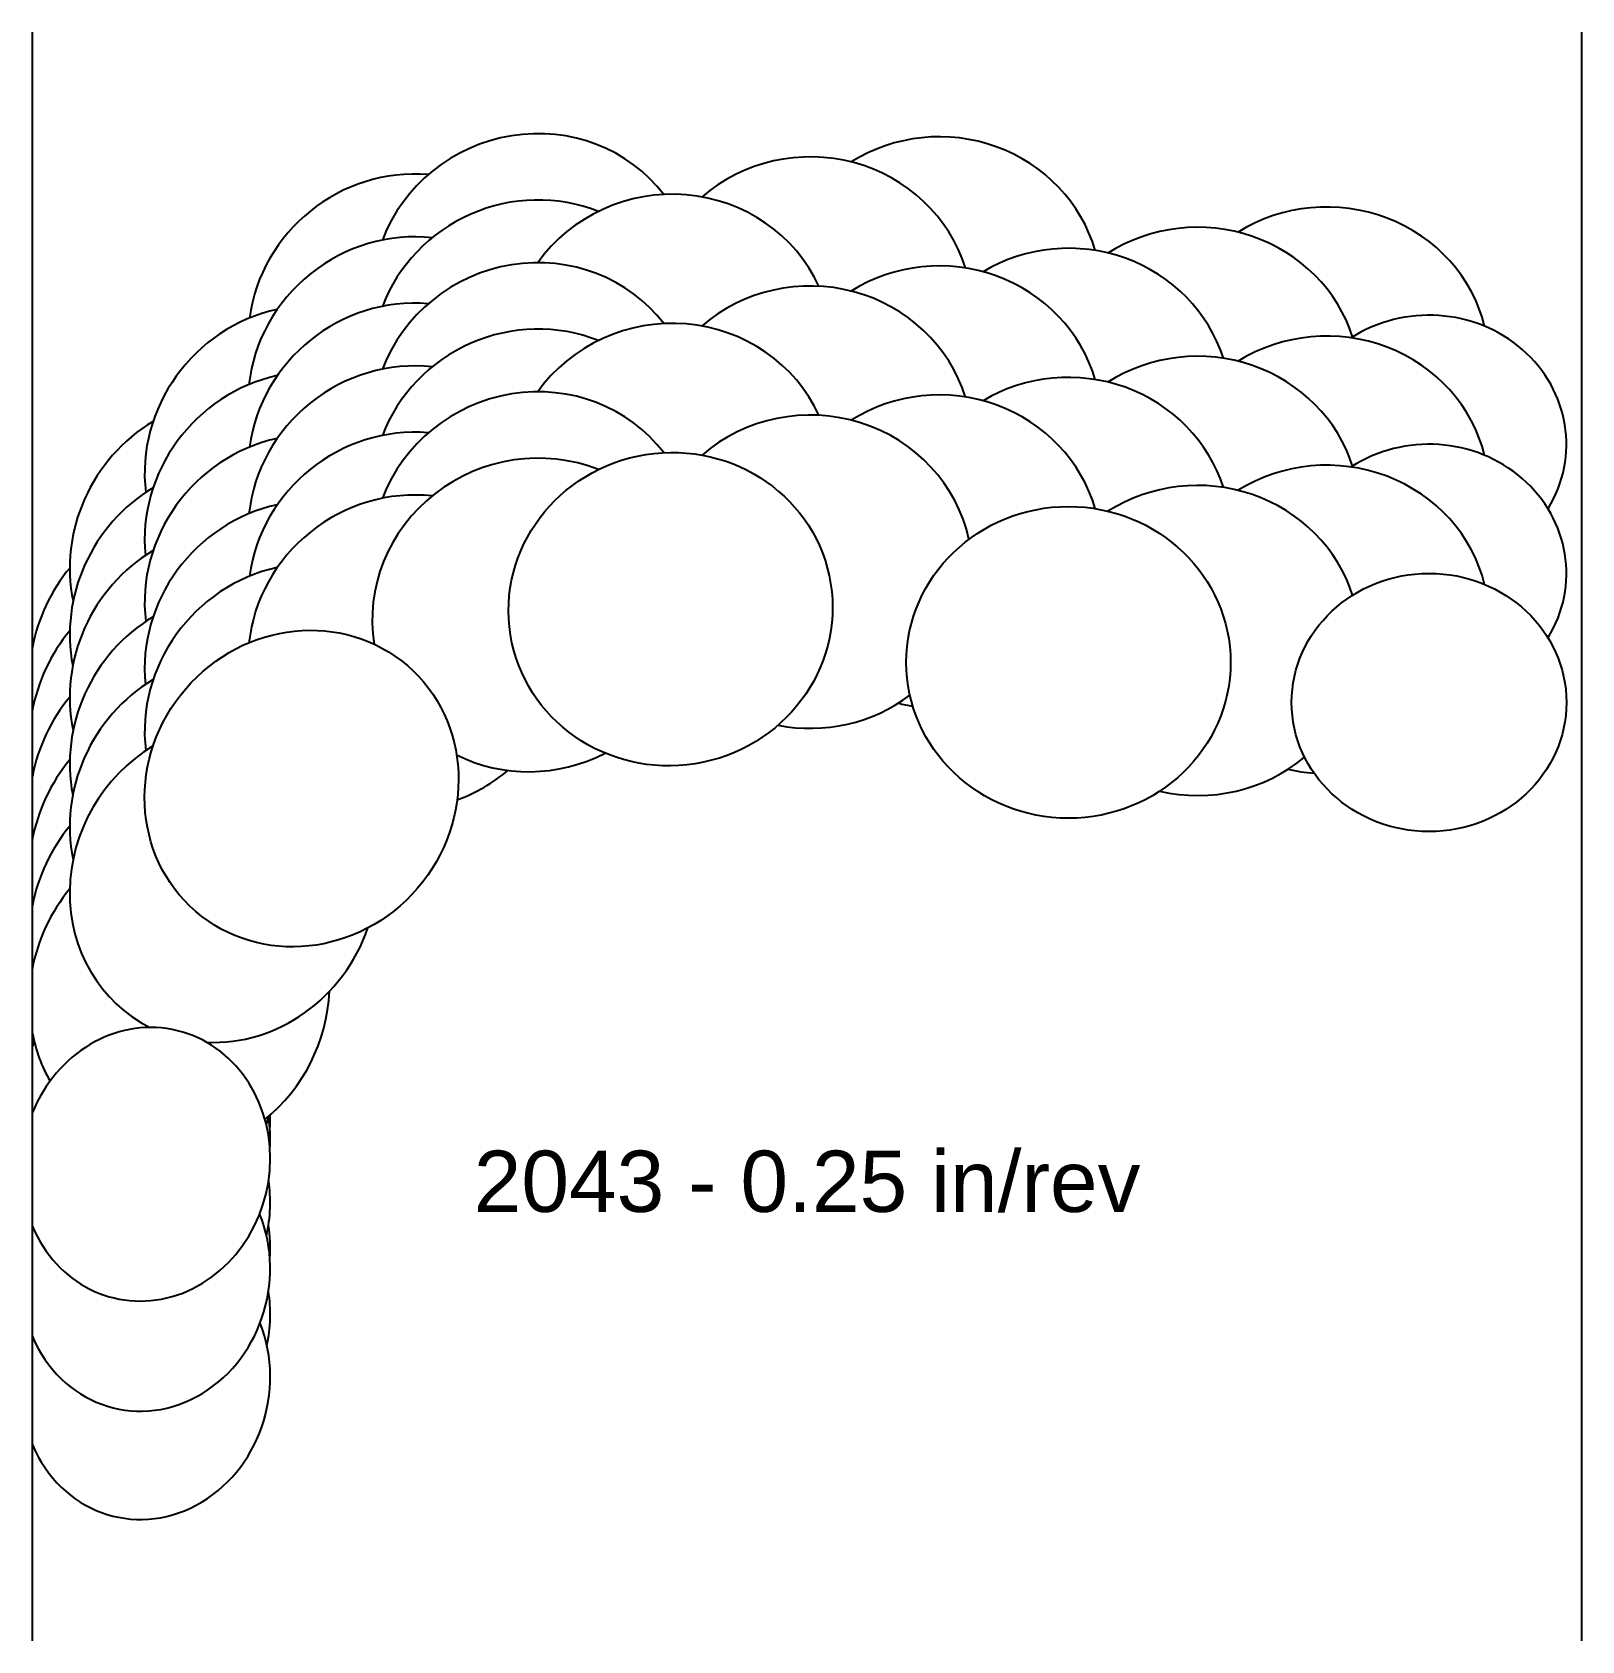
# Model space of a CAD drawing. Header units: inches. Extents: x -3 to 0, y -2.06 to 1.06.
import ezdxf
from ezdxf.enums import TextEntityAlignment as Align

# ---------------------------------------------------------------- set-up
doc = ezdxf.new("R2010")
doc.units = ezdxf.units.IN
doc.header["$MEASUREMENT"] = 0
for name, color, linetype, true_color in [('Blade_1', 30, 'Continuous', 0xff7f00), ('Blade_2', 7, 'Continuous', 0xcccc00), ('Blade_3', 7, 'Continuous', 0x00cc00), ('Blade_4', 7, 'Continuous', 0x00cccc), ('Blade_5', 7, 'Continuous', 0x0066cc), ('Blade_6', 190, 'Continuous', 0x7f00ff)]:
    doc.layers.add(name, color=color, linetype=linetype, true_color=true_color)
doc.layers.add('Gage_Line', color=7, linetype='Continuous')
doc.styles.get("Standard").update_dxf_attribs({"font": 'arial.ttf'})

msp = doc.modelspace()

# ---------------------------------------------------------------- linework, layer by layer
at = {"layer": 'Blade_1'}
for centre, major_axis, ratio, start_param, end_param in [((-1.7644, 0.4383), (0.31, 0.0497), 0.965543, 6.54438, 8.661927), ((-0.994, 0.3352), (0.314, 0), 0.961262, 6.581927, 8.408762), ((-0.2958, 0.2576), (0.266, 0), 0.939693, 5.75949, 8.456374), ((-1.7644, 0.1883), (0.31, 0.0497), 0.965543, 6.54438, 8.661927), ((-2.4788, 0.0909), (0.2049, 0.238), 0.942785, 7.178957, 8.694478), ((-0.994, 0.0852), (0.314, 0), 0.961262, 6.581927, 8.408762), ((-0.2958, 0.0076), (0.266, 0), 0.939693, 5.75949, 8.456374), ((-2.4788, -0.1591), (0.2049, 0.238), 0.942785, 7.178957, 8.694478), ((-2.7807, -1.1367), (0.0558, 0.2601), 0.902105, 2.2337, 7.65846)]:
    msp.add_ellipse(centre, major_axis=major_axis, ratio=ratio, start_param=start_param, end_param=end_param, dxfattribs=at)
for centre, major_axis, ratio in [((-1.7644, -0.0617), (0.31, 0.0497), 0.965543), ((-0.994, -0.1648), (0.314, 0), 0.961262), ((-0.2958, -0.2424), (0.266, 0), 0.939693), ((-2.4788, -0.4091), (0.2049, 0.238), 0.942785)]:
    msp.add_ellipse(centre, major_axis=major_axis, ratio=ratio, dxfattribs=at)
at = {"layer": 'Blade_2'}
for centre, major_axis, ratio, start_param, end_param in [((-2.03, 0.4271), (0.2871, 0.1271), 0.960247, 7.03696, 8.666059), ((-2.03, 0.1771), (0.2871, 0.1271), 0.960247, 7.03696, 8.666059), ((-2.03, -0.0729), (0.2871, 0.1271), 0.960247, 7.03696, 9.181286), ((-2.6301, -0.0919), (0.1548, 0.2732), 0.930113, 7.305137, 8.599642), ((-2.6301, -0.3419), (0.1548, 0.2732), 0.930113, 7.305137, 8.599642), ((-2.6301, -0.5919), (0.1548, 0.2732), 0.930113, 7.305137, 9.473664), ((-2.03, -0.0729), (0.2871, 0.1271), 0.960247, 3.813831, 4.771577), ((-2.6301, -0.5919), (0.1548, 0.2732), 0.930113, 3.578866, 4.911966), ((-2.7807, -1.0999), (0.0558, 0.2601), 0.902105, 4.876567, 5.115334), ((-2.7807, -1.3499), (0.0558, 0.2601), 0.902105, 2.2337, 5.360689)]:
    msp.add_ellipse(centre, major_axis=major_axis, ratio=ratio, start_param=start_param, end_param=end_param, dxfattribs=at)
at = {"layer": 'Blade_3'}
for centre, major_axis, ratio, start_param, end_param in [((-1.4939, 0.5108), (0.314, 0.0012), 0.965925, 6.574577, 8.580849), ((-0.744, 0.3776), (0.314, 0), 0.956305, 6.579625, 8.439129), ((-2.2736, 0.3543), (0.2496, 0.1905), 0.95445, 7.069729, 8.688759), ((-1.4939, 0.2608), (0.314, 0.0012), 0.965925, 6.574577, 8.580849), ((-0.744, 0.1276), (0.314, 0), 0.956305, 6.579625, 8.439129), ((-2.2736, 0.1043), (0.2496, 0.1905), 0.95445, 7.069729, 8.688759), ((-1.4939, 0.0108), (0.314, 0.0012), 0.965925, 6.487709, 8.580849), ((-0.744, -0.1224), (0.314, 0), 0.956305, 6.579625, 8.439129), ((-2.2736, -0.1457), (0.2496, 0.1905), 0.95445, 7.069729, 8.688759), ((-2.7153, -0.3038), (0.1018, 0.297), 0.916617, 7.459652, 8.015166), ((-1.4939, 0.0108), (0.314, 0.0012), 0.965925, 4.508799, 5.370462), ((-2.7153, -0.5538), (0.1018, 0.297), 0.916617, 7.459652, 8.015166), ((-0.744, -0.1224), (0.314, 0), 0.956305, 4.476502, 5.432725), ((-2.7153, -0.3038), (0.1018, 0.297), 0.916617, 8.415239, 8.419982), ((-2.2736, -0.1457), (0.2496, 0.1905), 0.95445, 4.399291, 4.763231), ((-2.7153, -0.8038), (0.1018, 0.297), 0.916617, 7.459652, 8.015166), ((-2.7153, -0.5538), (0.1018, 0.297), 0.916617, 8.415239, 8.419982), ((-2.7153, -0.8038), (0.1018, 0.297), 0.916617, 4.10552, 5.022788), ((-2.7153, -0.8038), (0.1018, 0.297), 0.916617, 8.415239, 8.743542), ((-2.7807, -1.0596), (0.0558, 0.2601), 0.902105, 4.869801, 4.972411), ((-2.7807, -1.3096), (0.0558, 0.2601), 0.902105, 4.869801, 5.113358), ((-2.7807, -1.5596), (0.0558, 0.2601), 0.902105, 2.2337, 5.353328)]:
    msp.add_ellipse(centre, major_axis=major_axis, ratio=ratio, start_param=start_param, end_param=end_param, dxfattribs=at)
at = {"layer": 'Blade_4'}
for centre, major_axis, ratio, start_param, end_param in [((-2.4788, 0.2193), (0.2049, 0.238), 0.942785, 7.178957, 8.715862), ((-2.4788, -0.0307), (0.2049, 0.238), 0.942785, 7.178957, 8.715862), ((-2.4788, -0.2807), (0.2049, 0.238), 0.942785, 7.178957, 8.715862), ((-2.7807, -1.0082), (0.0558, 0.2601), 0.902105, 1.339501, 1.375274), ((-2.7807, -1.0082), (0.0558, 0.2601), 0.902105, 4.700928, 4.765643)]:
    msp.add_ellipse(centre, major_axis=major_axis, ratio=ratio, start_param=start_param, end_param=end_param, dxfattribs=at)
at = {"layer": 'Blade_5'}
for centre, major_axis, ratio, start_param, end_param in [((-2.03, 0.5556), (0.2871, 0.1271), 0.960247, 6.509605, 8.666059), ((-1.244, 0.5497), (0.314, 0), 0.965926, 6.561046, 8.428763), ((-0.494, 0.4184), (0.314, 0), 0.951057, 6.51234, 8.432348), ((-2.03, 0.3056), (0.2871, 0.1271), 0.960247, 6.509605, 8.666059), ((-1.244, 0.2997), (0.314, 0), 0.965926, 6.561046, 8.428763), ((-0.494, 0.1684), (0.314, 0), 0.951057, 6.51234, 8.432348), ((-2.03, 0.0556), (0.2871, 0.1271), 0.960247, 6.509605, 8.666059), ((-1.244, 0.0497), (0.314, 0), 0.965926, 6.561046, 8.428763), ((-2.6301, 0.0366), (0.1548, 0.2732), 0.930113, 7.305137, 8.611147), ((-0.494, -0.0816), (0.314, 0), 0.951057, 6.51234, 8.432348), ((-2.6301, -0.2134), (0.1548, 0.2732), 0.930113, 7.305137, 8.611147), ((-2.6301, -0.4634), (0.1548, 0.2732), 0.930113, 7.305137, 8.611147), ((-1.244, 0.0497), (0.314, 0), 0.965926, 4.457335, 4.548043), ((-0.494, -0.0816), (0.314, 0), 0.951057, 4.4714, 4.634904), ((-2.7807, -1.2215), (0.0558, 0.2601), 0.902105, 4.700928, 5.106901)]:
    msp.add_ellipse(centre, major_axis=major_axis, ratio=ratio, start_param=start_param, end_param=end_param, dxfattribs=at)
at = {"layer": 'Blade_6'}
for centre, major_axis, ratio, start_param, end_param in [((-2.2736, 0.4759), (0.2496, 0.1905), 0.95445, 7.093976, 8.664732), ((-2.2736, 0.2259), (0.2496, 0.1905), 0.95445, 7.093976, 8.664732), ((-2.2736, -0.0241), (0.2496, 0.1905), 0.95445, 7.093976, 8.664732), ((-2.7153, -0.1822), (0.1018, 0.297), 0.916617, 7.460104, 8.008509), ((-2.7153, -0.4322), (0.1018, 0.297), 0.916617, 7.460104, 8.008509), ((-2.7153, -0.6822), (0.1018, 0.297), 0.916617, 7.460104, 8.008509), ((-2.7807, -1.4381), (0.0558, 0.2601), 0.902105, 4.714429, 5.113358)]:
    msp.add_ellipse(centre, major_axis=major_axis, ratio=ratio, start_param=start_param, end_param=end_param, dxfattribs=at)
at = {"layer": 'Gage_Line'}
for p, q in [((-3, -2.0596), (-3, 1.0556)), ((0, -2.0596), (0, 1.0556))]:
    msp.add_line(p, q, dxfattribs=at)

# ---------------------------------------------------------------- texts
msp.add_text('2043 - 0.25 in/rev', height=0.11875).set_placement((-1.5, -1.1697), align=Align.MIDDLE_CENTER)

doc.saveas('drawing.dxf')
